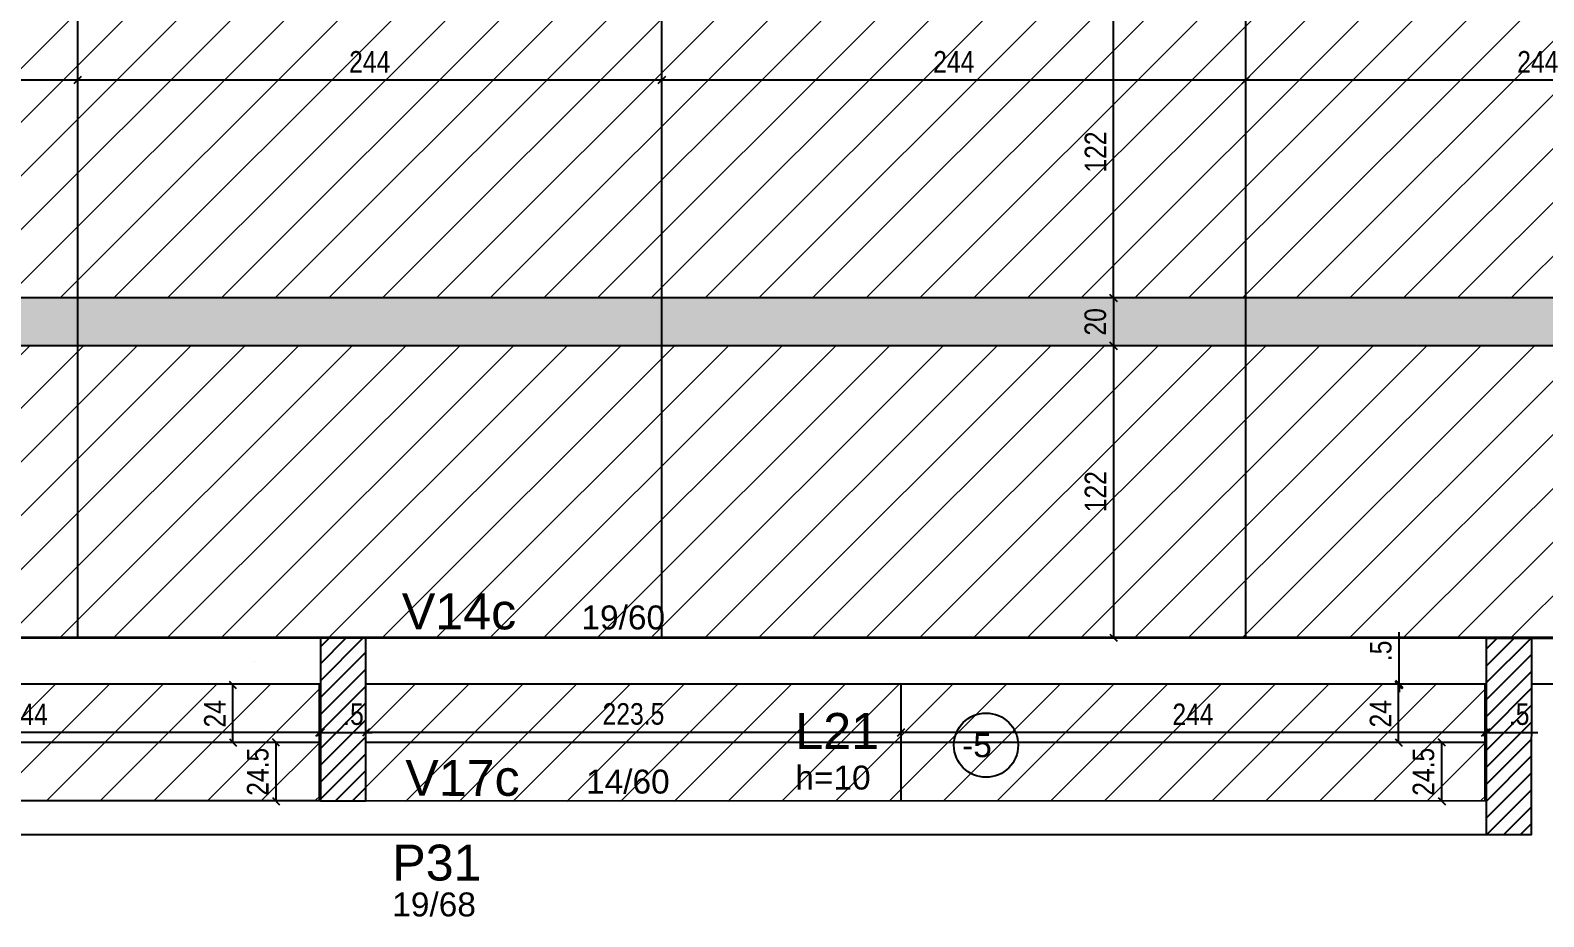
# Model space of a CAD drawing. Extents: x 1022 to 7350, y 170 to 3791.
# Drawn here: x 5358 to 5990, y 1619 to 1990 of the extents above; entities that cross this region are included whole.
import ezdxf

# ---------------------------------------------------------------- set-up
doc = ezdxf.new("R2010")
doc.units = 0
for name, color, linetype in [('3', 3, 'Continuous'), ('8', 8, 'Continuous'), ('COTA', 241, 'Continuous'), ('ES-VIGA', 3, 'Continuous'), ('L-D', 2, 'Continuous'), ('L-N', 4, 'Continuous'), ('P-D', 2, 'Continuous'), ('Painéis', 200, 'Continuous'), ('Pilares', 5, 'Continuous'), ('VIG-D', 2, 'Continuous'), ('VIG-N', 4, 'Continuous')]:
    doc.layers.add(name, color=color, linetype=linetype)
doc.layers.add('Hachura', color=251, linetype='Continuous', lineweight=9)
doc.layers.add('REAPROVEITAMENTO', color=251, linetype='Continuous', lineweight=9)
doc.styles.add('COTA TECNICA-50', font='techl___.ttf', dxfattribs={"height": 9})
doc.styles.get("Standard").update_dxf_attribs({"font": 'arial.ttf'})
doc.dimstyles.new('COTA PAINEL-50', dxfattribs={"dimtxt": 9, "dimasz": 3, "dimexe": 3, "dimexo": 3, "dimgap": 3, "dimtad": 1, "dimdec": 1, "dimzin": 12, "dimdsep": 46, "dimtxsty": 'COTA TECNICA-50', "dimblk1": 'OBLIQUE', "dimblk2": 'OBLIQUE', "dimsah": 1, "dimcen": 0.9, "dimclrd": 4, "dimclre": 4, "dimclrt": 240, "dimadec": 1, "dimazin": 3, "dimtfac": 1, "dimtdec": 1, "dimtmove": 0, "dimatfit": 3, "dimfxl": 1, "dimtolj": 1, "dimtzin": 12, "dimarcsym": 0})

# ---------------------------------------------------------------- blocks, each defined once
blk = doc.blocks.new('_Oblique')
at = {"color": 0, "linetype": 'ByBlock', "lineweight": -2}
blk.add_line((-0.5, -0.5), (0.5, 0.5), dxfattribs=at)
blk = doc.blocks.new('*D61')
at = {"layer": 'COTA', "color": 4, "lineweight": -2, "transparency": 16777216}
blk.add_line((5810.7, 1877.86), (5810.7, 1999.86), dxfattribs=at)
at = {"layer": 'Defpoints', "color": 0, "transparency": 16777216}
for p in [(5810.7, 1999.86), (5810.7, 1999.86), (5810.7, 1877.86)]:
    blk.add_point(p, dxfattribs=at)
at = {"layer": 'COTA', "color": 4, "lineweight": -2, "transparency": 16777216, "xscale": 3, "yscale": 3, "zscale": 3}
for p, rotation in [((5810.7, 1999.86), 90), ((5810.7, 1877.86), 270)]:
    blk.add_blockref('_Oblique', p, dxfattribs=dict(at, rotation=rotation))
at = {"layer": 'COTA', "color": 240, "transparency": 16777216, "insert": (5803.14, 1938.86), "char_height": 9, "attachment_point": 5, "rotation": 90, "style": 'COTA TECNICA-50'}
blk.add_mtext('\\A1;122', dxfattribs=at)
blk = doc.blocks.new('*D201')
at = {"layer": 'COTA', "color": 4, "lineweight": -2, "transparency": 16777216}
blk.add_line((5133.94, 1968.99), (5377.94, 1968.99), dxfattribs=at)
at = {"layer": 'Defpoints', "color": 0, "transparency": 16777216}
for p in [(5133.94, 1968.99), (5377.94, 1968.99), (5377.94, 1968.99)]:
    blk.add_point(p, dxfattribs=at)
at = {"layer": 'COTA', "color": 4, "lineweight": -2, "transparency": 16777216, "xscale": 3, "yscale": 3, "zscale": 3, "rotation": 180}
blk.add_blockref('_Oblique', (5133.94, 1968.99), dxfattribs=at)
at = {"layer": 'COTA', "color": 4, "lineweight": -2, "transparency": 16777216, "xscale": 3, "yscale": 3, "zscale": 3}
blk.add_blockref('_Oblique', (5377.94, 1968.99), dxfattribs=at)
at = {"layer": 'COTA', "color": 240, "transparency": 16777216, "insert": (5255.94, 1976.56), "char_height": 9, "attachment_point": 5, "style": 'COTA TECNICA-50'}
blk.add_mtext('\\A1;244', dxfattribs=at)
blk = doc.blocks.new('*D202')
at = {"layer": 'COTA', "color": 4, "lineweight": -2, "transparency": 16777216}
blk.add_line((5377.94, 1968.99), (5621.94, 1968.99), dxfattribs=at)
at = {"layer": 'Defpoints', "color": 0, "transparency": 16777216}
for p in [(5377.94, 1968.99), (5621.94, 1968.99), (5621.94, 1968.99)]:
    blk.add_point(p, dxfattribs=at)
at = {"layer": 'COTA', "color": 4, "lineweight": -2, "transparency": 16777216, "xscale": 3, "yscale": 3, "zscale": 3, "rotation": 180}
blk.add_blockref('_Oblique', (5377.94, 1968.99), dxfattribs=at)
at = {"layer": 'COTA', "color": 4, "lineweight": -2, "transparency": 16777216, "xscale": 3, "yscale": 3, "zscale": 3}
blk.add_blockref('_Oblique', (5621.94, 1968.99), dxfattribs=at)
at = {"layer": 'COTA', "color": 240, "transparency": 16777216, "insert": (5499.94, 1976.56), "char_height": 9, "attachment_point": 5, "style": 'COTA TECNICA-50'}
blk.add_mtext('\\A1;244', dxfattribs=at)
blk = doc.blocks.new('*D203')
at = {"layer": 'COTA', "color": 4, "lineweight": -2, "transparency": 16777216}
blk.add_line((5621.94, 1968.99), (5865.94, 1968.99), dxfattribs=at)
at = {"layer": 'Defpoints', "color": 0, "transparency": 16777216}
for p in [(5621.94, 1968.99), (5865.94, 1968.99), (5865.94, 1968.99)]:
    blk.add_point(p, dxfattribs=at)
at = {"layer": 'COTA', "color": 4, "lineweight": -2, "transparency": 16777216, "xscale": 3, "yscale": 3, "zscale": 3, "rotation": 180}
blk.add_blockref('_Oblique', (5621.94, 1968.99), dxfattribs=at)
at = {"layer": 'COTA', "color": 4, "lineweight": -2, "transparency": 16777216, "xscale": 3, "yscale": 3, "zscale": 3}
blk.add_blockref('_Oblique', (5865.94, 1968.99), dxfattribs=at)
at = {"layer": 'COTA', "color": 240, "transparency": 16777216, "insert": (5743.94, 1976.56), "char_height": 9, "attachment_point": 5, "style": 'COTA TECNICA-50'}
blk.add_mtext('\\A1;244', dxfattribs=at)
blk = doc.blocks.new('*D204')
at = {"layer": 'COTA', "color": 4, "lineweight": -2, "transparency": 16777216}
blk.add_line((5865.94, 1968.99), (6109.94, 1968.99), dxfattribs=at)
at = {"layer": 'Defpoints', "color": 0, "transparency": 16777216}
for p in [(5865.94, 1968.99), (6109.94, 1968.99), (6109.94, 1968.99)]:
    blk.add_point(p, dxfattribs=at)
at = {"layer": 'COTA', "color": 4, "lineweight": -2, "transparency": 16777216, "xscale": 3, "yscale": 3, "zscale": 3, "rotation": 180}
blk.add_blockref('_Oblique', (5865.94, 1968.99), dxfattribs=at)
at = {"layer": 'COTA', "color": 4, "lineweight": -2, "transparency": 16777216, "xscale": 3, "yscale": 3, "zscale": 3}
blk.add_blockref('_Oblique', (6109.94, 1968.99), dxfattribs=at)
at = {"layer": 'COTA', "color": 240, "transparency": 16777216, "insert": (5987.94, 1976.56), "char_height": 9, "attachment_point": 5, "style": 'COTA TECNICA-50'}
blk.add_mtext('\\A1;244', dxfattribs=at)
blk = doc.blocks.new('*D181')
at = {"layer": 'COTA', "color": 4, "lineweight": -2, "transparency": 16777216}
for p, q in [((5807.7, 1877.86), (5807.7, 1877.86)), ((5810.7, 1877.86), (5810.7, 1857.86)), ((5807.7, 1857.86), (5807.7, 1857.86))]:
    blk.add_line(p, q, dxfattribs=at)
at = {"layer": 'Defpoints', "color": 0, "transparency": 16777216}
for p in [(5810.7, 1877.86), (5810.7, 1857.86), (5810.7, 1857.86)]:
    blk.add_point(p, dxfattribs=at)
at = {"layer": 'COTA', "color": 4, "lineweight": -2, "transparency": 16777216, "xscale": 3, "yscale": 3, "zscale": 3}
for p, rotation in [((5810.7, 1877.86), 90), ((5810.7, 1857.86), 270)]:
    blk.add_blockref('_Oblique', p, dxfattribs=dict(at, rotation=rotation))
at = {"layer": 'COTA', "color": 240, "transparency": 16777216, "insert": (5803.11, 1867.86), "char_height": 9, "attachment_point": 5, "rotation": 90, "style": 'COTA TECNICA-50'}
blk.add_mtext('\\A1;20', dxfattribs=at)
blk = doc.blocks.new('*D182')
at = {"layer": 'COTA', "color": 4, "lineweight": -2, "transparency": 16777216}
blk.add_line((5810.7, 1857.86), (5810.7, 1735.86), dxfattribs=at)
at = {"layer": 'Defpoints', "color": 0, "transparency": 16777216}
for p in [(5810.7, 1857.86), (5810.7, 1735.86), (5810.7, 1735.86)]:
    blk.add_point(p, dxfattribs=at)
at = {"layer": 'COTA', "color": 4, "lineweight": -2, "transparency": 16777216, "xscale": 3, "yscale": 3, "zscale": 3}
for p, rotation in [((5810.7, 1857.86), 90), ((5810.7, 1735.86), 270)]:
    blk.add_blockref('_Oblique', p, dxfattribs=dict(at, rotation=rotation))
at = {"layer": 'COTA', "color": 240, "transparency": 16777216, "insert": (5803.14, 1796.86), "char_height": 9, "attachment_point": 5, "rotation": 90, "style": 'COTA TECNICA-50'}
blk.add_mtext('\\A1;122', dxfattribs=at)
blk = doc.blocks.new('*D50')
at = {"layer": 'COTA', "color": 4, "lineweight": -2, "transparency": 16777216}
blk.add_line((5460.8, 1667.53), (5460.8, 1692.03), dxfattribs=at)
at = {"layer": 'Defpoints', "color": 0, "transparency": 16777216}
for p in [(5460.8, 1692.03), (5460.8, 1692.03), (5460.8, 1667.53)]:
    blk.add_point(p, dxfattribs=at)
at = {"layer": 'COTA', "color": 4, "lineweight": -2, "transparency": 16777216, "xscale": 3, "yscale": 3, "zscale": 3}
for p, rotation in [((5460.8, 1692.03), 90), ((5460.8, 1667.53), 270)]:
    blk.add_blockref('_Oblique', p, dxfattribs=dict(at, rotation=rotation))
at = {"layer": 'COTA', "color": 240, "transparency": 16777216, "insert": (5453.21, 1679.78), "char_height": 9, "attachment_point": 5, "rotation": 90, "style": 'COTA TECNICA-50'}
blk.add_mtext('\\A1;24.5', dxfattribs=at)
blk = doc.blocks.new('*D51')
at = {"layer": 'COTA', "color": 4, "lineweight": -2, "transparency": 16777216}
blk.add_line((5442.79, 1692.03), (5442.79, 1716.02), dxfattribs=at)
at = {"layer": 'Defpoints', "color": 0, "transparency": 16777216}
for p in [(5442.79, 1716.02), (5442.79, 1716.02), (5442.79, 1692.03)]:
    blk.add_point(p, dxfattribs=at)
at = {"layer": 'COTA', "color": 4, "lineweight": -2, "transparency": 16777216, "xscale": 3, "yscale": 3, "zscale": 3}
for p, rotation in [((5442.79, 1716.02), 90), ((5442.79, 1692.03), 270)]:
    blk.add_blockref('_Oblique', p, dxfattribs=dict(at, rotation=rotation))
at = {"layer": 'COTA', "color": 240, "transparency": 16777216, "insert": (5435.23, 1704.03), "char_height": 9, "attachment_point": 5, "rotation": 90, "style": 'COTA TECNICA-50'}
blk.add_mtext('\\A1;24', dxfattribs=at)
blk = doc.blocks.new('*D189')
at = {"layer": 'COTA', "color": 4, "lineweight": -2, "transparency": 16777216}
for p, q in [((5478.86, 1696.21), (5475.86, 1696.21)), ((5478.86, 1696.21), (5479.36, 1696.21)), ((5479.36, 1696.21), (5500.95, 1696.21)), ((5478.86, 1693.43), (5478.86, 1693.21)), ((5479.36, 1693.43), (5479.36, 1693.21))]:
    blk.add_line(p, q, dxfattribs=at)
at = {"layer": 'Defpoints', "color": 0, "transparency": 16777216}
for p in [(5478.86, 1696.43), (5479.36, 1696.43), (5479.36, 1696.21)]:
    blk.add_point(p, dxfattribs=at)
at = {"layer": 'COTA', "color": 4, "lineweight": -2, "transparency": 16777216, "xscale": 3, "yscale": 3, "zscale": 3}
blk.add_blockref('_Oblique', (5478.86, 1696.21), dxfattribs=at)
at = {"layer": 'COTA', "color": 4, "lineweight": -2, "transparency": 16777216, "xscale": 3, "yscale": 3, "zscale": 3, "rotation": 180}
blk.add_blockref('_Oblique', (5479.36, 1696.21), dxfattribs=at)
at = {"layer": 'COTA', "color": 240, "transparency": 16777216, "insert": (5493.16, 1703.81), "char_height": 9, "attachment_point": 5, "style": 'COTA TECNICA-50'}
blk.add_mtext('\\A1;.5', dxfattribs=at)
blk = doc.blocks.new('*D190')
at = {"layer": 'COTA', "color": 4, "lineweight": -2, "transparency": 16777216}
blk.add_line((5478.86, 1696.21), (5234.86, 1696.21), dxfattribs=at)
at = {"layer": 'Defpoints', "color": 0, "transparency": 16777216}
for p in [(5234.86, 1696.21), (5234.86, 1696.21), (5478.86, 1696.21)]:
    blk.add_point(p, dxfattribs=at)
at = {"layer": 'COTA', "color": 4, "lineweight": -2, "transparency": 16777216, "xscale": 3, "yscale": 3, "zscale": 3, "rotation": 180}
blk.add_blockref('_Oblique', (5234.86, 1696.21), dxfattribs=at)
at = {"layer": 'COTA', "color": 4, "lineweight": -2, "transparency": 16777216, "xscale": 3, "yscale": 3, "zscale": 3}
blk.add_blockref('_Oblique', (5478.86, 1696.21), dxfattribs=at)
at = {"layer": 'COTA', "color": 240, "transparency": 16777216, "insert": (5356.86, 1703.78), "char_height": 9, "attachment_point": 5, "style": 'COTA TECNICA-50'}
blk.add_mtext('\\A1;244', dxfattribs=at)
blk = doc.blocks.new('*D53')
at = {"layer": 'COTA', "color": 4, "lineweight": -2, "transparency": 16777216}
blk.add_line((5947.81, 1667.53), (5947.81, 1692.03), dxfattribs=at)
at = {"layer": 'Defpoints', "color": 0, "transparency": 16777216}
for p in [(5947.81, 1692.03), (5947.81, 1692.03), (5947.81, 1667.53)]:
    blk.add_point(p, dxfattribs=at)
at = {"layer": 'COTA', "color": 4, "lineweight": -2, "transparency": 16777216, "xscale": 3, "yscale": 3, "zscale": 3}
for p, rotation in [((5947.81, 1692.03), 90), ((5947.81, 1667.53), 270)]:
    blk.add_blockref('_Oblique', p, dxfattribs=dict(at, rotation=rotation))
at = {"layer": 'COTA', "color": 240, "transparency": 16777216, "insert": (5940.21, 1679.78), "char_height": 9, "attachment_point": 5, "rotation": 90, "style": 'COTA TECNICA-50'}
blk.add_mtext('\\A1;24.5', dxfattribs=at)
blk = doc.blocks.new('*D54')
at = {"layer": 'COTA', "color": 4, "lineweight": -2, "transparency": 16777216}
blk.add_line((5929.8, 1692.03), (5929.8, 1716.02), dxfattribs=at)
at = {"layer": 'Defpoints', "color": 0, "transparency": 16777216}
for p in [(5929.8, 1716.02), (5929.8, 1716.02), (5929.8, 1692.03)]:
    blk.add_point(p, dxfattribs=at)
at = {"layer": 'COTA', "color": 4, "lineweight": -2, "transparency": 16777216, "xscale": 3, "yscale": 3, "zscale": 3}
for p, rotation in [((5929.8, 1716.02), 90), ((5929.8, 1692.03), 270)]:
    blk.add_blockref('_Oblique', p, dxfattribs=dict(at, rotation=rotation))
at = {"layer": 'COTA', "color": 240, "transparency": 16777216, "insert": (5922.23, 1704.03), "char_height": 9, "attachment_point": 5, "rotation": 90, "style": 'COTA TECNICA-50'}
blk.add_mtext('\\A1;24', dxfattribs=at)
blk = doc.blocks.new('*D55')
at = {"layer": 'COTA', "color": 4, "lineweight": -2, "transparency": 16777216}
for p, q in [((5929.99, 1716.52), (5929.99, 1738.12)), ((5929.99, 1716.02), (5929.99, 1716.52)), ((5929.99, 1716.02), (5929.99, 1713.02))]:
    blk.add_line(p, q, dxfattribs=at)
at = {"layer": 'Defpoints', "color": 0, "transparency": 16777216}
for p in [(5929.99, 1716.52), (5929.99, 1716.52), (5929.99, 1716.02)]:
    blk.add_point(p, dxfattribs=at)
at = {"layer": 'COTA', "color": 4, "lineweight": -2, "transparency": 16777216, "xscale": 3, "yscale": 3, "zscale": 3}
for p, rotation in [((5929.99, 1716.52), 270), ((5929.99, 1716.02), 90)]:
    blk.add_blockref('_Oblique', p, dxfattribs=dict(at, rotation=rotation))
at = {"layer": 'COTA', "color": 240, "transparency": 16777216, "insert": (5922.39, 1730.32), "char_height": 9, "attachment_point": 5, "rotation": 90, "style": 'COTA TECNICA-50'}
blk.add_mtext('\\A1;.5', dxfattribs=at)
blk = doc.blocks.new('*D191')
at = {"layer": 'COTA', "color": 4, "lineweight": -2, "transparency": 16777216}
for p, q in [((5965.87, 1696.21), (5962.87, 1696.21)), ((5965.87, 1696.21), (5966.37, 1696.21)), ((5966.37, 1696.21), (5987.96, 1696.21)), ((5965.87, 1693.43), (5965.87, 1693.21)), ((5966.37, 1693.43), (5966.37, 1693.21))]:
    blk.add_line(p, q, dxfattribs=at)
at = {"layer": 'Defpoints', "color": 0, "transparency": 16777216}
for p in [(5965.87, 1696.43), (5966.37, 1696.43), (5966.37, 1696.21)]:
    blk.add_point(p, dxfattribs=at)
at = {"layer": 'COTA', "color": 4, "lineweight": -2, "transparency": 16777216, "xscale": 3, "yscale": 3, "zscale": 3}
blk.add_blockref('_Oblique', (5965.87, 1696.21), dxfattribs=at)
at = {"layer": 'COTA', "color": 4, "lineweight": -2, "transparency": 16777216, "xscale": 3, "yscale": 3, "zscale": 3, "rotation": 180}
blk.add_blockref('_Oblique', (5966.37, 1696.21), dxfattribs=at)
at = {"layer": 'COTA', "color": 240, "transparency": 16777216, "insert": (5980.16, 1703.81), "char_height": 9, "attachment_point": 5, "style": 'COTA TECNICA-50'}
blk.add_mtext('\\A1;.5', dxfattribs=at)
blk = doc.blocks.new('*D192')
at = {"layer": 'COTA', "color": 4, "lineweight": -2, "transparency": 16777216}
blk.add_line((5965.87, 1696.21), (5721.87, 1696.21), dxfattribs=at)
at = {"layer": 'Defpoints', "color": 0, "transparency": 16777216}
for p in [(5721.87, 1696.21), (5721.87, 1696.21), (5965.87, 1696.21)]:
    blk.add_point(p, dxfattribs=at)
at = {"layer": 'COTA', "color": 4, "lineweight": -2, "transparency": 16777216, "xscale": 3, "yscale": 3, "zscale": 3, "rotation": 180}
blk.add_blockref('_Oblique', (5721.87, 1696.21), dxfattribs=at)
at = {"layer": 'COTA', "color": 4, "lineweight": -2, "transparency": 16777216, "xscale": 3, "yscale": 3, "zscale": 3}
blk.add_blockref('_Oblique', (5965.87, 1696.21), dxfattribs=at)
at = {"layer": 'COTA', "color": 240, "transparency": 16777216, "insert": (5843.87, 1703.78), "char_height": 9, "attachment_point": 5, "style": 'COTA TECNICA-50'}
blk.add_mtext('\\A1;244', dxfattribs=at)
blk = doc.blocks.new('*D56')
at = {"layer": 'COTA', "color": 4, "lineweight": -2, "transparency": 16777216}
blk.add_line((5721.87, 1696.21), (5498.37, 1696.21), dxfattribs=at)
at = {"layer": 'Defpoints', "color": 0, "transparency": 16777216}
for p in [(5498.37, 1696.21), (5498.37, 1696.21), (5721.87, 1696.21)]:
    blk.add_point(p, dxfattribs=at)
at = {"layer": 'COTA', "color": 4, "lineweight": -2, "transparency": 16777216, "xscale": 3, "yscale": 3, "zscale": 3, "rotation": 180}
blk.add_blockref('_Oblique', (5498.37, 1696.21), dxfattribs=at)
at = {"layer": 'COTA', "color": 4, "lineweight": -2, "transparency": 16777216, "xscale": 3, "yscale": 3, "zscale": 3}
blk.add_blockref('_Oblique', (5721.87, 1696.21), dxfattribs=at)
at = {"layer": 'COTA', "color": 240, "transparency": 16777216, "insert": (5610.12, 1703.91), "char_height": 9, "attachment_point": 5, "style": 'COTA TECNICA-50'}
blk.add_mtext('\\A1;223.5', dxfattribs=at)

msp = doc.modelspace()

# ---------------------------------------------------------------- hatches: boundary and pattern name
at = {"layer": 'Hachura', "linetype": 'ByBlock'}
h = msp.add_hatch(color=256, dxfattribs=at)
h.dxf.hatch_style = 1
h.paths.add_polyline_path([(6456.44, 1877.86), (6456.44, 1857.83), (4524.45, 1857.83), (4524.45, 1877.86)])
at = {"layer": 'REAPROVEITAMENTO', "linetype": 'ByBlock'}
h = msp.add_hatch(dxfattribs=at)
h.set_pattern_fill('ANSI31', color=256, scale=5, style=2)
h.set_pattern_definition([(45, (-1214.969, -778.86), (-11.22532, 11.22532), [])])
h.paths.add_polyline_path([(6456.44, 1999.86), (4524.45, 1999.86), (4524.45, 1993.36), (4524.45, 1877.86), (6456.44, 1877.86)])
h = msp.add_hatch(dxfattribs=at)
h.set_pattern_fill('ANSI31', color=256, scale=5, style=2)
h.set_pattern_definition([(45, (-1214.969, -920.86), (-11.22532, 11.22532), [])])
h.paths.add_polyline_path([(4524.45, 1857.86), (4524.45, 1735.86), (6456.44, 1735.86), (6456.44, 1857.86)])
h = msp.add_hatch(dxfattribs=at)
h.set_pattern_fill('ANSI31', color=256, scale=5, style=2)
h.set_pattern_definition([(45, (385.807, -1156.133), (-11.22532, 11.22532), [])])
h.paths.add_polyline_path([(5479.37, 1716.73), (5011.37, 1716.52), (5011.37, 1667.4), (5479.37, 1667.61)])
h = msp.add_hatch(dxfattribs=at)
h.set_pattern_fill('ANSI31', color=256, scale=5, style=2)
h.set_pattern_definition([(45, (872.807, -1156.174), (-11.22532, 11.22532), [])])
h.paths.add_polyline_path([(5966.37, 1716.69), (5498.37, 1716.48), (5498.37, 1667.36), (5966.37, 1667.57)])

# ---------------------------------------------------------------- linework, layer by layer
at = {"layer": '3', "linetype": 'Continuous'}
msp.add_circle((5757.42, 1690.89), 13.42, dxfattribs=at)
at = {"layer": '8', "linetype": 'Continuous'}
for p, q in [((5479.37, 1717.84), (5497.09, 1735.57)), ((5479.37, 1724.91), (5490.02, 1735.57)), ((5479.37, 1731.99), (5482.95, 1735.57)), ((5479.37, 1735.57), (5479.37, 1735.57)), ((5498.37, 1735.57), (5498.37, 1735.57)), ((5966.37, 1716.91), (5985, 1735.53)), ((5966.37, 1723.98), (5977.93, 1735.53)), ((5966.37, 1731.05), (5970.86, 1735.53)), ((5479.37, 1710.77), (5498.37, 1729.77)), ((5966.37, 1709.83), (5985.37, 1728.83)), ((5451.63, 1726.07), (5451.63, 1726.07)), ((5479.37, 1703.7), (5498.37, 1722.7)), ((5966.37, 1702.76), (5985.37, 1721.76)), ((5479.36, 1696.63), (5498.37, 1715.63)), ((5966.37, 1695.69), (5985.37, 1714.69)), ((5985.37, 1716.52), (5985.37, 1716.52)), ((5479.36, 1689.56), (5498.37, 1708.56)), ((5966.37, 1688.62), (5985.37, 1707.62)), ((5479.36, 1682.49), (5498.36, 1701.49)), ((5966.37, 1681.55), (5985.37, 1700.55)), ((5479.36, 1675.42), (5498.36, 1694.42)), ((5966.37, 1674.48), (5985.37, 1693.48)), ((5975.87, 1694.53), (5975.87, 1694.53)), ((5479.36, 1668.35), (5498.36, 1687.34)), ((5966.37, 1667.41), (5985.37, 1686.41)), ((5485.65, 1667.57), (5498.36, 1680.27)), ((5966.37, 1660.34), (5985.37, 1679.34)), ((5492.73, 1667.57), (5498.36, 1673.2)), ((5966.63, 1653.53), (5985.37, 1672.26)), ((5479.36, 1667.57), (5479.36, 1667.57)), ((5479.36, 1667.57), (5479.36, 1667.57)), ((5498.36, 1667.57), (5498.36, 1667.57)), ((5498.36, 1667.57), (5498.36, 1667.57)), ((5973.7, 1653.53), (5985.37, 1665.19)), ((5980.77, 1653.53), (5985.37, 1658.12)), ((5966.37, 1653.53), (5966.37, 1653.53)), ((5966.37, 1653.53), (5966.37, 1653.53)), ((5985.37, 1653.53), (5985.37, 1653.53)), ((5985.37, 1653.53), (5985.37, 1653.53)), ((5985.37, 1653.53), (5985.37, 1653.53))]:
    msp.add_line(p, q, dxfattribs=at)
at = {"layer": 'ES-VIGA', "linetype": 'Continuous'}
for points in [[(5479.37, 1735.57), (5011.37, 1735.61)], [(5966.38, 1735.53), (5498.37, 1735.57)], [(6375.87, 1735.49), (5985.38, 1735.52)], [(5011.37, 1716.61), (5479.37, 1716.57)], [(5498.37, 1716.57), (5966.37, 1716.53)], [(5985.37, 1716.52), (6375.87, 1716.49)], [(5479.36, 1667.57), (5011.36, 1667.61)], [(5966.37, 1667.53), (5498.36, 1667.57)], [(5001.86, 1653.61), (5488.86, 1653.57)], [(5488.86, 1653.57), (5966.37, 1653.53)]]:
    msp.add_lwpolyline(points, dxfattribs=at)
at = {"layer": 'Painéis'}
for p, q in [((5377.94, 1735.86), (5377.94, 2622.36)), ((5621.94, 1735.86), (5621.94, 2622.36)), ((5865.94, 1735.86), (5865.94, 2622.36)), ((6456.44, 1877.86), (4524.45, 1877.86)), ((6456.44, 1857.86), (4524.45, 1857.86)), ((6456.94, 1735.86), (4531.45, 1735.86)), ((5478.86, 1716.52), (5478.86, 1667.53)), ((5721.87, 1716.52), (5721.87, 1667.53)), ((5965.87, 1716.52), (5965.87, 1667.53)), ((5479.36, 1692.03), (5011.36, 1692.03)), ((5966.37, 1692.03), (5498.37, 1692.03))]:
    msp.add_line(p, q, dxfattribs=at)
at = {"layer": 'Pilares', "linetype": 'Continuous'}
for points in [[(5479.36, 1667.57), (5498.36, 1667.57), (5498.37, 1735.57), (5479.37, 1735.57), (5479.36, 1667.57)], [(5966.37, 1653.53), (5985.37, 1653.53), (5985.38, 1735.53), (5966.38, 1735.53), (5966.37, 1653.53)]]:
    msp.add_lwpolyline(points, dxfattribs=at)

# ---------------------------------------------------------------- texts
at = {"layer": 'L-D', "linetype": 'Continuous'}
msp.add_text('h=10', height=10, rotation=359.99518, dxfattribs=at).set_placement((5677.76, 1672.36))
at = {"layer": 'L-N', "linetype": 'Continuous'}
for s, p in [('L21', (5677.76, 1689.36)), ('P31', (5509.35, 1634.33))]:
    msp.add_text(s, height=15, rotation=359.99518, dxfattribs=at).set_placement(p)
at = {"layer": 'P-D', "linetype": 'Continuous'}
msp.add_text('19/68', height=10, rotation=359.99518, dxfattribs=at).set_placement((5509.35, 1619.33))
at = {"layer": 'VIG-D', "linetype": 'Continuous'}
for s, p in [('19/60', (5588.37, 1739.31)), ('-5', (5747.42, 1685.89)), ('14/60', (5590.29, 1670.68))]:
    msp.add_text(s, height=10, rotation=359.99518, dxfattribs=at).set_placement(p)
at = {"layer": 'VIG-N', "linetype": 'Continuous'}
for s, p in [('V14c', (5513.37, 1739.31)), ('V17c', (5514.81, 1669.73))]:
    msp.add_text(s, height=15, rotation=359.99518, dxfattribs=at).set_placement(p)

# ---------------------------------------------------------------- dimensions: what is measured, and where the dimension line sits
at = {"layer": 'COTA'}
for base, p1, p2, picture, middle in [((5810.7, 1999.86), (5810.7, 1877.86), (5810.7, 1999.86), '*D61', (5803.14, 1938.86)), ((5810.7, 1857.86), (5810.7, 1877.86), (5810.7, 1857.86), '*D181', (5803.11, 1867.86)), ((5810.7, 1735.86), (5810.7, 1857.86), (5810.7, 1735.86), '*D182', (5803.14, 1796.86)), ((5929.99, 1716.52), (5929.99, 1716.02), (5929.99, 1716.52), '*D55', (5922.39, 1730.32)), ((5442.79, 1716.02), (5442.79, 1692.03), (5442.79, 1716.02), '*D51', (5435.23, 1704.03)), ((5929.8, 1716.02), (5929.8, 1692.03), (5929.8, 1716.02), '*D54', (5922.23, 1704.03))]:
    dim = msp.add_linear_dim(base=base, p1=p1, p2=p2, angle=90, dimstyle='COTA PAINEL-50', dxfattribs=at)
    dim.commit()
    dim.dimension.update_dxf_attribs({"geometry": picture, "text_midpoint": middle})
for base, p1, p2, picture, middle in [((5377.94, 1968.99), (5133.94, 1968.99), (5377.94, 1968.99), '*D201', (5255.94, 1976.56)), ((5621.94, 1968.99), (5377.94, 1968.99), (5621.94, 1968.99), '*D202', (5499.94, 1976.56)), ((5865.94, 1968.99), (5621.94, 1968.99), (5865.94, 1968.99), '*D203', (5743.94, 1976.56)), ((6109.94, 1968.99), (5865.94, 1968.99), (6109.94, 1968.99), '*D204', (5987.94, 1976.56))]:
    dim = msp.add_linear_dim(base=base, p1=p1, p2=p2, dimstyle='COTA PAINEL-50', override={"dimtmove": 1}, dxfattribs=at)
    dim.commit()
    dim.dimension.update_dxf_attribs({"geometry": picture, "text_midpoint": middle})
for base, p1, p2, picture, middle in [((5234.86, 1696.21), (5478.86, 1696.21), (5234.86, 1696.21), '*D190', (5356.86, 1703.78)), ((5479.36, 1696.21), (5478.86, 1696.43), (5479.36, 1696.43), '*D189', (5493.16, 1703.81)), ((5498.37, 1696.21), (5721.87, 1696.21), (5498.37, 1696.21), '*D56', (5610.12, 1703.91)), ((5721.87, 1696.21), (5965.87, 1696.21), (5721.87, 1696.21), '*D192', (5843.87, 1703.78)), ((5966.37, 1696.21), (5965.87, 1696.43), (5966.37, 1696.43), '*D191', (5980.16, 1703.81))]:
    dim = msp.add_linear_dim(base=base, p1=p1, p2=p2, dimstyle='COTA PAINEL-50', dxfattribs=at)
    dim.commit()
    dim.dimension.update_dxf_attribs({"geometry": picture, "text_midpoint": middle})
for base, p1, p2, picture, middle in [((5460.8, 1692.03), (5460.8, 1667.53), (5460.8, 1692.03), '*D50', (5460.8, 1679.78)), ((5947.81, 1692.03), (5947.81, 1667.53), (5947.81, 1692.03), '*D53', (5947.81, 1679.78))]:
    dim = msp.add_linear_dim(base=base, p1=p1, p2=p2, angle=90, dimstyle='COTA PAINEL-50', dxfattribs=at)
    dim.commit()
    dim.dimension.update_dxf_attribs({"geometry": picture, "text_midpoint": middle, "dimtype": 160})

doc.saveas('drawing.dxf')
